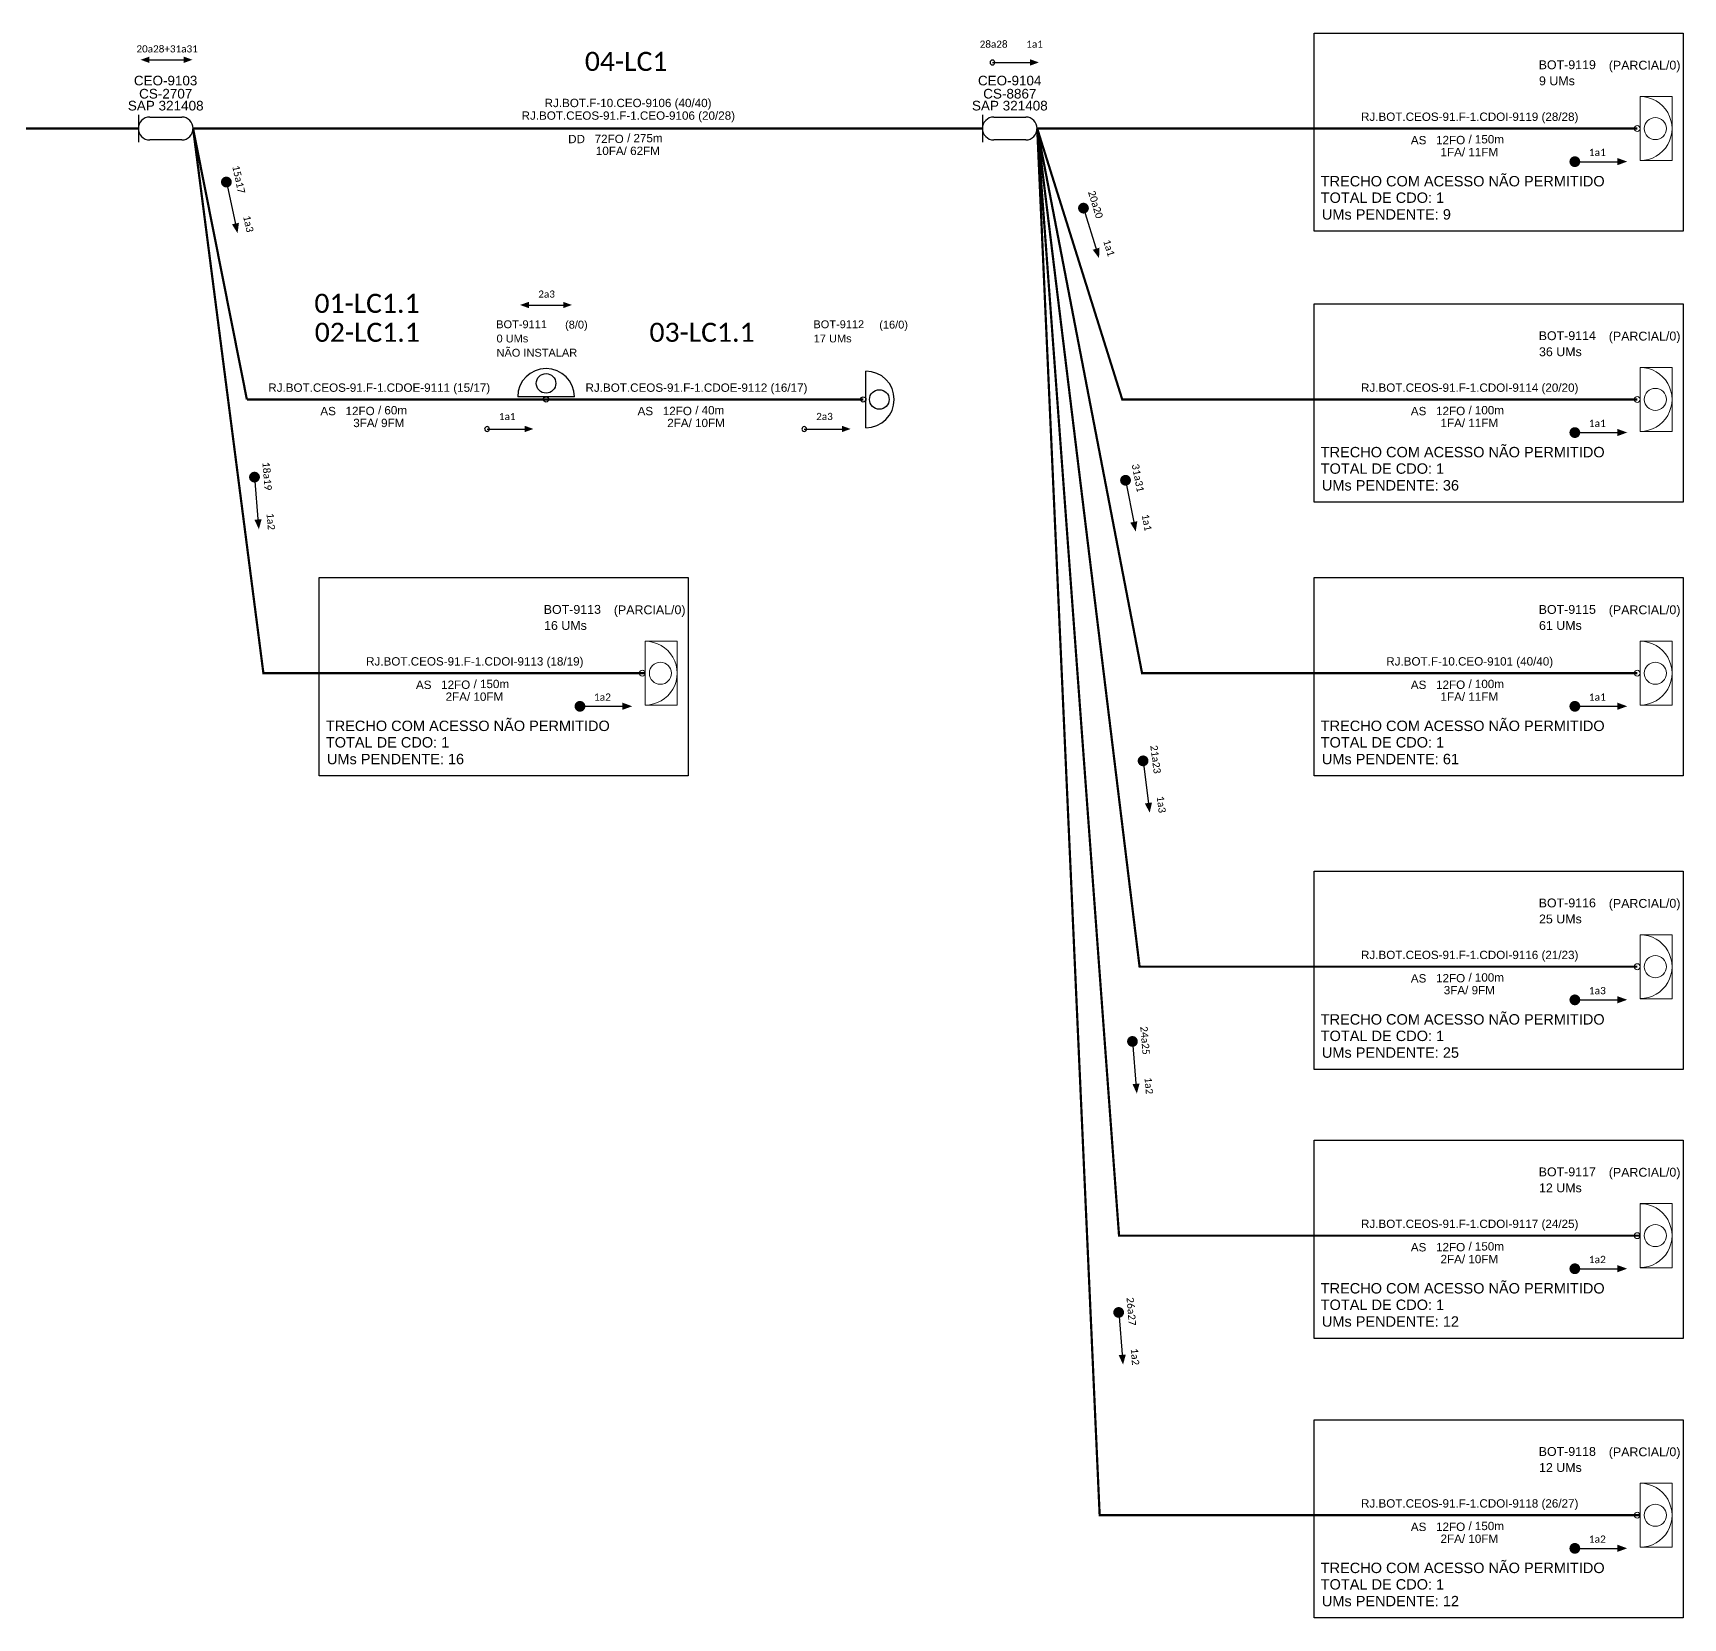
# Model space of a CAD drawing. Header units: millimetres. Extents: x 43195 to 44134, y 3103 to 4099.
# Drawn here: x 43787.7 to 44134.1, y 3542.9 to 3875.7 of the extents above; entities that cross this region are included whole.
import ezdxf
from ezdxf.enums import TextEntityAlignment as Align

# ---------------------------------------------------------------- set-up
doc = ezdxf.new("R2010")
doc.units = ezdxf.units.MM
for name, color, linetype, lineweight in [("20.0-LEGENDA DOS CDO'S", 1, 'Continuous', 0), ('20.2-CDO_POSTE', 1, 'Continuous', 5), ('40.1-ETIQUETAS', 1, 'Continuous', 20)]:
    doc.layers.add(name, color=color, linetype=linetype, lineweight=lineweight)
for name, color, linetype in [('20.4-CEOS', 1, 'Continuous'), ('20.5-CEO', 1, 'Continuous'), ('CAP a instalar', 1, 'Continuous'), ('label_cabos', 7, 'Continuous'), ('SETA', 7, 'Continuous')]:
    doc.layers.add(name, color=color, linetype=linetype)
doc.styles.add('ARIAL', font='arial.ttf')
doc.styles.add('siredit', font='arial.ttf')
doc.styles.get("Standard").update_dxf_attribs({"font": 'arial.ttf'})
doc.linetypes.add('FENCELINE1', pattern='A,0.25,-0.1,[133,ltypeshp.shx,S=0.1,R=0,X=-0.1,Y=0],-0.1,1', length=1.45)

# ---------------------------------------------------------------- blocks, each defined once
blk = doc.blocks.new('*U41')
at = {"layer": '20.5-CEO'}
for p, q in [((-1.56, 1.26), (1.8, 1.26)), ((1.8, -1.13), (-1.56, -1.13))]:
    blk.add_line(p, q, dxfattribs=at)
blk.add_lwpolyline([(-2.75, 1.51), (-2.75, -1.38)], dxfattribs=at)
for centre, start, end in [((-1.56, 0.07), 90, 270), ((1.8, 0.07), 270, 90)]:
    blk.add_arc(centre, 1.2, start, end, dxfattribs=at)
at = {"layer": '20.5-CEO', "color": 7, "style": 'siredit'}
for tag, p in [('FID', (0.11, 5.61)), ('LOCAL', (0.12, 4.23)), ('SAP', (0.12, 2.97)), ('FIBRAS_RESERVA', (0.12, -1.94))]:
    blk.add_attdef(tag, text='', height=1.01, dxfattribs=at).set_placement(p, align=Align.TOP_CENTER)
for tag, flags, p in [('ID_ATIVIDADE', 3, (0.11, -3.51)), ('FATOR', 1, (0.11, -4.82))]:
    blk.add_attdef(tag, text='', height=1.01, dxfattribs=dict(at, flags=flags)).set_placement(p, align=Align.TOP_CENTER)
at = {"layer": '20.5-CEO', "color": 7, "style": 'siredit', "flags": 3}
blk.add_attdef('QTDE', (-4.88, -7.06), '', height=1.01, dxfattribs=at)
blk = doc.blocks.new('CDOE-TEXTO PADRÃO')
at = {"layer": "20.0-LEGENDA DOS CDO'S", "color": 0, "style": 'ARIAL'}
for tag, p in [('CDO_N', (0.49, 7.39)), ('SAP', (0.51, 1.67)), ('CORDOALHA', (0.5, 4.33)), ('SPLITER_1', (0.59, -0.91)), ('SPLITER_2', (0.6, -3.55)), ('(XX-XX_F)S', (0.54, -8.29)), ('(XX-XX_L)S', (0.55, -10.83)), ('UMS', (0.55, -13.15))]:
    blk.add_attdef(tag, p, '', height=1.7, rotation=0.118, dxfattribs=at)
blk.add_attdef('FIBRAS_UTILIZADAS', text='', height=1.7, rotation=0.118, dxfattribs=at).set_placement((19.77, 7.43), align=Align.CENTER)
blk = doc.blocks.new('ETIQUETA_RS5F')
at = {"layer": '40.1-ETIQUETAS', "color": 0, "style": 'siredit'}
blk.add_text('/', height=1.5, dxfattribs=at).set_placement((1.55, -1.95), align=Align.MIDDLE_RIGHT)
for tag, p in [('ETIQUETA_R_PRIMARIA', (1.18, 4.1)), ('ETIQUETA_R_SECUNDARIA', (1.18, 2.1)), ('F_ATIVAS/F_MORTAS', (1.11, -4.24))]:
    blk.add_attdef(tag, text='', height=1.5, dxfattribs=at).set_placement(p, align=Align.MIDDLE_CENTER)
for tag, p in [('TIPO_CABO', (-6.62, -2.12)), ('CAP_CABO', (0.37, -2.09))]:
    blk.add_attdef(tag, text='', height=1.5, dxfattribs=at).set_placement(p, align=Align.MIDDLE_RIGHT)
blk.add_attdef('METROS', text='', height=1.5, dxfattribs=at).set_placement((2.11, -1.95), align=Align.MIDDLE_LEFT)
for tag, p in [('FUSÃO_1', (0.82, -8.39)), ('FUSÃO_2', (0.82, -10.6)), ('FUSÃO_3', (0.82, -12.93)), ('FUSÃO_4', (0.82, -15.14)), ('FUSÃO_5', (0.82, -17.16))]:
    blk.add_attdef(tag, text='', height=1.5, dxfattribs=at).set_placement(p, align=Align.CENTER)
blk = doc.blocks.new('CDOE POSTE_')
at = {"color": 1}
blk.add_line((12.92, -5.49), (-2.38, -5.49), dxfattribs=at)
for centre, radius in [((5.27, -1.86), 2.64), ((5.27, -6.2), 0.708)]:
    blk.add_circle(centre, radius, dxfattribs=at)
blk.add_arc((5.27, -5.49), 7.65, 0, 180, dxfattribs=at)
blk = doc.blocks.new('A$C67844AE1')
at = {"color": 8}
blk.add_line((11.9, 1.1), (0, 1.1), dxfattribs=at)
for centre, radius in [((5.95, 3.93), 2.05), ((5.95, 0.55), 0.551)]:
    blk.add_circle(centre, radius, dxfattribs=at)
blk.add_arc((5.95, 1.1), 5.95, 0, 180, dxfattribs=at)

msp = doc.modelspace()

# ---------------------------------------------------------------- linework, layer by layer
at = {"color": 3}
for points in [[(44056.64, 3875.71), (44134.11, 3875.71), (44134.11, 3834.07), (44056.64, 3834.07)], [(44056.64, 3818.82), (44134.11, 3818.82), (44134.11, 3777.18), (44056.64, 3777.18)], [(43847.76, 3761.34), (43925.23, 3761.34), (43925.23, 3719.7), (43847.76, 3719.7)], [(44056.64, 3761.34), (44134.11, 3761.34), (44134.11, 3719.7), (44056.64, 3719.7)], [(44056.64, 3699.71), (44134.11, 3699.71), (44134.11, 3658.06), (44056.64, 3658.06)], [(44056.64, 3643.24), (44134.11, 3643.24), (44134.11, 3601.59), (44056.64, 3601.59)], [(44056.64, 3584.52), (44134.11, 3584.52), (44134.11, 3542.88), (44056.64, 3542.88)]]:
    msp.add_lwpolyline(points, close=True, dxfattribs=at)
for points in [[(43988.63, 3869.52, 1), (43989.63, 3869.52, 1)], [(43882.52, 3792.55, 1), (43883.52, 3792.55, 1)], [(43949.12, 3792.55, 1), (43950.12, 3792.55, 1)]]:
    msp.add_lwpolyline(points, format="xyb", close=True)
at = {"const_width": 1.13}
for points in [[(44110.84, 3848.69, 1), (44111.97, 3848.69, 1)], [(43828.18, 3844.97, 1), (43828.42, 3843.86, 1)], [(44008.08, 3839.47, 1), (44008.41, 3838.39, 1)], [(44110.84, 3791.8, 1), (44111.97, 3791.8, 1)], [(43834.15, 3783.01, 1), (43834.25, 3781.88, 1)], [(44016.96, 3782.34, 1), (44017.18, 3781.23, 1)], [(43901.96, 3734.32, 1), (43903.09, 3734.32, 1)], [(44110.84, 3734.32, 1), (44111.97, 3734.32, 1)], [(44020.69, 3723.43, 1), (44020.83, 3722.31, 1)], [(44110.84, 3672.68, 1), (44111.97, 3672.68, 1)], [(44018.48, 3664.51, 1), (44018.57, 3663.39, 1)], [(44110.84, 3616.22, 1), (44111.97, 3616.22, 1)], [(44015.58, 3607.6, 1), (44015.68, 3606.48, 1)], [(44110.84, 3557.5, 1), (44111.97, 3557.5, 1)]]:
    msp.add_lwpolyline(points, format="xyb", close=True, dxfattribs=at)
at = {"layer": '40.1-ETIQUETAS', "color": 8}
for p, q in [((44125.11, 3848.94), (44125.11, 3862.36)), ((44125.11, 3792.05), (44125.11, 3805.47)), ((43916.23, 3734.57), (43916.23, 3747.99)), ((44125.11, 3734.57), (44125.11, 3747.99)), ((44125.11, 3672.94), (44125.11, 3686.36)), ((44125.11, 3616.47), (44125.11, 3629.89)), ((44125.11, 3557.75), (44125.11, 3571.17))]:
    msp.add_line(p, q, dxfattribs=at)
for points in [[(44125.11, 3862.36), (44131.83, 3862.36), (44131.83, 3848.92), (44125.11, 3848.92)], [(44125.11, 3805.47), (44131.83, 3805.47), (44131.83, 3792.02), (44125.11, 3792.02)], [(43916.23, 3747.99), (43922.95, 3747.99), (43922.95, 3734.54), (43916.23, 3734.54)], [(44125.11, 3747.99), (44131.83, 3747.99), (44131.83, 3734.54), (44125.11, 3734.54)], [(44125.11, 3686.36), (44131.83, 3686.36), (44131.83, 3672.91), (44125.11, 3672.91)], [(44125.11, 3629.89), (44131.83, 3629.89), (44131.83, 3616.44), (44125.11, 3616.44)], [(44125.11, 3571.17), (44131.83, 3571.17), (44131.83, 3557.72), (44125.11, 3557.72)]]:
    msp.add_lwpolyline(points, close=True, dxfattribs=at)
for centre, major_axis, start_param, end_param in [((44125.11, 3855.65), (-4.74, 4.74), 2.356194, 5.497787), ((44128.3, 3855.65), (1.64, 1.64), 3.926991, 10.210176), ((44125.11, 3798.76), (-4.74, 4.74), 2.356194, 5.497787), ((44128.3, 3798.76), (1.64, 1.64), 3.926991, 10.210176), ((43916.23, 3741.28), (-4.74, 4.74), 2.356194, 5.497787), ((44125.11, 3741.28), (-4.74, 4.74), 2.356194, 5.497787), ((43919.42, 3741.28), (1.64, 1.64), 3.926991, 10.210176), ((44128.3, 3741.28), (1.64, 1.64), 3.926991, 10.210176), ((44125.11, 3679.65), (-4.74, 4.74), 2.356194, 5.497787), ((44128.3, 3679.65), (1.64, 1.64), 3.926991, 10.210176), ((44125.11, 3623.18), (-4.74, 4.74), 2.356194, 5.497787), ((44128.3, 3623.18), (1.64, 1.64), 3.926991, 10.210176), ((44125.11, 3564.46), (-4.74, 4.74), 2.356194, 5.497787), ((44128.3, 3564.46), (1.64, 1.64), 3.926991, 10.210176)]:
    msp.add_ellipse(centre, major_axis=major_axis, ratio=1, start_param=start_param, end_param=end_param, dxfattribs=at)
at = {"layer": '40.1-ETIQUETAS', "color": 252, "true_color": 0x939598}
for centre in [(44124.49, 3855.65), (44124.49, 3798.76), (43915.61, 3741.28), (44124.49, 3741.28), (44124.49, 3679.64), (44124.49, 3623.17), (44124.49, 3564.46)]:
    msp.add_ellipse(centre, major_axis=(-0.439, 0.439), ratio=1, start_param=2.356194490191767, end_param=8.639379797371353, dxfattribs=at)
at = {"layer": 'CAP a instalar', "ltscale": 7, "const_width": 0.467}
for points in [[(43809.81, 3855.65), (43572.86, 3855.65)], [(43987.03, 3855.65), (43821.31, 3855.65)]]:
    msp.add_lwpolyline(points, dxfattribs=at)
at = {"layer": 'CAP a instalar', "color": 8, "linetype": 'FENCELINE1', "ltscale": 7}
for points in [[(43916.23, 3741.28, 0.467, 0.467, 0), (43836.07, 3741.28, 0.467, 0.467, 0), (43821.31, 3855.65, 0.467, 0.467, 0)], [(44124.49, 3798.76, 0.467, 0.467, 0), (44016.38, 3798.76, 0.467, 0.467, 0), (43998.53, 3855.65, 0.467, 0.467, 0)], [(44124.49, 3741.28, 0.467, 0.467, 0), (44020.54, 3741.28, 0.467, 0.467, 0), (43998.53, 3855.65, 0.467, 0.467, 0)], [(44124.49, 3679.64, 0.467, 0.467, 0), (44020.02, 3679.64, 0.467, 0.467, 0), (43998.53, 3855.65, 0.467, 0.467, 0)], [(44125.11, 3564.46, 0.467, 0.467, 0), (44011.64, 3564.46, 0.467, 0.467, 0), (43998.53, 3855.65, 0.467, 0.467, 0)], [(44124.49, 3855.65, 0.467, 0.467, 0), (44029.27, 3855.65, 0.467, 0.467, 0), (43998.53, 3855.65, 0.467, 0.467, 0)], [(44125.11, 3623.17, 0.467, 0.467, 0), (44015.71, 3623.17, 0.467, 0.467, 0), (43998.53, 3855.65, 0.467, 0.467, 0)]]:
    msp.add_lwpolyline(points, format="xyseb", dxfattribs=at)
at = {"layer": 'CAP a instalar', "linetype": 'FENCELINE1', "ltscale": 7, "const_width": 0.467}
for points in [[(43821.31, 3855.65), (43832.6, 3798.76)], [(43895.41, 3798.76), (43832.6, 3798.76)], [(43962.01, 3798.76), (43895.41, 3798.76)]]:
    msp.add_lwpolyline(points, dxfattribs=at)
at = {"layer": 'SETA'}
for points in [[(43811.44, 3870.07), (43820.04, 3870.07)], [(43989.13, 3869.52), (43997.73, 3869.52)], [(44111.41, 3848.69), (44121.1, 3848.69)], [(43828.3, 3844.42), (43830.35, 3834.94)], [(44008.24, 3838.93), (44011.11, 3829.66)], [(43891.11, 3818.58), (43899.7, 3818.58)], [(43883.02, 3792.55), (43891.62, 3792.55)], [(43949.62, 3792.55), (43958.21, 3792.55)], [(44111.41, 3791.8), (44121.1, 3791.8)], [(43834.2, 3782.44), (43835, 3772.78)], [(44017.07, 3781.79), (44018.94, 3772.27)], [(43902.53, 3734.32), (43912.23, 3734.32)], [(44111.41, 3734.32), (44121.1, 3734.32)], [(44020.76, 3722.87), (44021.96, 3713.25)], [(44111.41, 3672.68), (44121.1, 3672.68)], [(44018.52, 3663.95), (44019.32, 3654.29)], [(44111.41, 3616.22), (44121.1, 3616.22)], [(44015.63, 3607.04), (44016.43, 3597.37)], [(44111.41, 3557.5), (44121.1, 3557.5)]]:
    msp.add_lwpolyline(points, dxfattribs=at)
for points in [[(43812.13, 3870.75), (43810.3, 3870.09), (43812.13, 3869.42)], [(43819.35, 3870.75), (43821.18, 3870.09), (43819.35, 3869.42)], [(43997.04, 3870.2), (43998.87, 3869.53), (43997.04, 3868.86)], [(44120.33, 3849.46), (44122.39, 3848.71), (44120.33, 3847.95)], [(43830.94, 3835.86), (43830.64, 3833.68), (43829.47, 3835.54)], [(44011.61, 3830.63), (44011.51, 3828.44), (44010.18, 3830.19)], [(43891.8, 3819.26), (43889.96, 3818.6), (43891.8, 3817.93)], [(43899.01, 3819.26), (43900.84, 3818.6), (43899.01, 3817.93)], [(43890.93, 3793.23), (43892.76, 3792.56), (43890.93, 3791.9)], [(43957.52, 3793.23), (43959.36, 3792.56), (43957.52, 3791.9)], [(44120.33, 3792.57), (44122.39, 3791.82), (44120.33, 3791.06)], [(43835.7, 3773.62), (43835.12, 3771.5), (43834.2, 3773.49)], [(44019.55, 3773.18), (44019.21, 3771.01), (44018.07, 3772.89)], [(43911.45, 3735.09), (43913.51, 3734.33), (43911.45, 3733.58)], [(44120.33, 3735.09), (44122.39, 3734.33), (44120.33, 3733.58)], [(44022.63, 3714.11), (44022.14, 3711.97), (44021.14, 3713.93)], [(44120.33, 3673.45), (44122.39, 3672.7), (44120.33, 3671.95)], [(44020.02, 3655.12), (44019.45, 3653), (44018.53, 3655)], [(44120.33, 3616.98), (44122.39, 3616.23), (44120.33, 3615.48)], [(44017.13, 3598.21), (44016.55, 3596.09), (44015.63, 3598.09)], [(44120.33, 3558.27), (44122.39, 3557.51), (44120.33, 3556.76)]]:
    msp.add_solid(points, dxfattribs=at)

# ---------------------------------------------------------------- block references
msp.add_blockref('A$C67844AE1', (43889.46, 3798.21))
at = {"layer": '20.2-CDO_POSTE', "color": 8}
ref = msp.add_blockref('CDOE-TEXTO PADRÃO', (44111.81, 3855.61), dxfattribs=dict(at, xscale=1.09648293559315, yscale=1.09648293559315, zscale=1.09648293559315))
ref.add_attrib('CDO_N', 'BOT-9119', (44103.81, 3868.1), dxfattribs={"layer": "20.0-LEGENDA DOS CDO'S", "color": 0, "height": 1.864, "rotation": 0.118, "style": 'ARIAL'})
ref.add_attrib('CORDOALHA', '9 UMs', (44103.88, 3864.73), dxfattribs={"layer": "20.0-LEGENDA DOS CDO'S", "color": 0, "height": 1.864, "rotation": 0.118, "style": 'ARIAL'})
ref.add_attrib('FIBRAS_UTILIZADAS', '             (PARCIAL/0)', dxfattribs={"layer": "20.0-LEGENDA DOS CDO'S", "color": 0, "height": 1.8639, "rotation": 0.118, "style": 'ARIAL'}).set_placement((44121.35, 3868.01), align=Align.CENTER)
ref = msp.add_blockref('CDOE-TEXTO PADRÃO', (43892.05, 3802.65), dxfattribs=dict(at, xscale=0.9720000028610228, yscale=0.9720000028610228, zscale=0.9720000028610228))
ref.add_attrib('CDO_N', 'BOT-9111', (43884.95, 3813.71), dxfattribs={"layer": "20.0-LEGENDA DOS CDO'S", "color": 0, "height": 1.652, "rotation": 0.118, "style": 'ARIAL'})
ref.add_attrib('CORDOALHA', '0 UMs', (43885.02, 3810.73), dxfattribs={"layer": "20.0-LEGENDA DOS CDO'S", "color": 0, "height": 1.652, "rotation": 0.118, "style": 'ARIAL'})
ref.add_attrib('SAP', 'NÃO INSTALAR', (43885.02, 3807.73), dxfattribs={"layer": "20.0-LEGENDA DOS CDO'S", "color": 0, "height": 1.6523, "rotation": 0.118, "style": 'ARIAL'})
ref.add_attrib('FIBRAS_UTILIZADAS', '    (8/0)', dxfattribs={"layer": "20.0-LEGENDA DOS CDO'S", "color": 0, "height": 1.652, "rotation": 0.118, "style": 'ARIAL'}).set_placement((43900.5, 3813.64), align=Align.CENTER)
at = {"layer": '20.2-CDO_POSTE'}
ref = msp.add_blockref('CDOE-TEXTO PADRÃO', (43958.65, 3802.65), dxfattribs=dict(at, xscale=0.9720000028610228, yscale=0.9720000028610228, zscale=0.9720000028610228))
ref.add_attrib('CDO_N', 'BOT-9112', (43951.55, 3813.71), dxfattribs={"layer": "20.0-LEGENDA DOS CDO'S", "color": 0, "height": 1.652, "rotation": 0.118, "style": 'ARIAL'})
ref.add_attrib('CORDOALHA', '17 UMs', (43951.61, 3810.73), dxfattribs={"layer": "20.0-LEGENDA DOS CDO'S", "color": 0, "height": 1.652, "rotation": 0.118, "style": 'ARIAL'})
ref.add_attrib('FIBRAS_UTILIZADAS', '    (16/0)', dxfattribs={"layer": "20.0-LEGENDA DOS CDO'S", "color": 0, "height": 1.652, "rotation": 0.118, "style": 'ARIAL'}).set_placement((43967.1, 3813.64), align=Align.CENTER)
at = {"layer": '20.2-CDO_POSTE', "color": 8}
ref = msp.add_blockref('CDOE-TEXTO PADRÃO', (44111.81, 3798.72), dxfattribs=dict(at, xscale=1.09648293559315, yscale=1.09648293559315, zscale=1.09648293559315))
ref.add_attrib('CDO_N', 'BOT-9114', (44103.81, 3811.21), dxfattribs={"layer": "20.0-LEGENDA DOS CDO'S", "color": 0, "height": 1.864, "rotation": 0.118, "style": 'ARIAL'})
ref.add_attrib('CORDOALHA', '36 UMs', (44103.88, 3807.84), dxfattribs={"layer": "20.0-LEGENDA DOS CDO'S", "color": 0, "height": 1.864, "rotation": 0.118, "style": 'ARIAL'})
ref.add_attrib('FIBRAS_UTILIZADAS', '             (PARCIAL/0)', dxfattribs={"layer": "20.0-LEGENDA DOS CDO'S", "color": 0, "height": 1.8639, "rotation": 0.118, "style": 'ARIAL'}).set_placement((44121.35, 3811.12), align=Align.CENTER)
ref = msp.add_blockref('CDOE-TEXTO PADRÃO', (43902.93, 3741.24), dxfattribs=dict(at, xscale=1.09648293559315, yscale=1.09648293559315, zscale=1.09648293559315))
ref.add_attrib('CDO_N', 'BOT-9113', (43894.93, 3753.72), dxfattribs={"layer": "20.0-LEGENDA DOS CDO'S", "color": 0, "height": 1.864, "rotation": 0.118, "style": 'ARIAL'})
ref.add_attrib('CORDOALHA', '16 UMs', (43895, 3750.36), dxfattribs={"layer": "20.0-LEGENDA DOS CDO'S", "color": 0, "height": 1.864, "rotation": 0.118, "style": 'ARIAL'})
ref.add_attrib('FIBRAS_UTILIZADAS', '             (PARCIAL/0)', dxfattribs={"layer": "20.0-LEGENDA DOS CDO'S", "color": 0, "height": 1.8639, "rotation": 0.118, "style": 'ARIAL'}).set_placement((43912.47, 3753.64), align=Align.CENTER)
ref = msp.add_blockref('CDOE-TEXTO PADRÃO', (44111.81, 3741.24), dxfattribs=dict(at, xscale=1.09648293559315, yscale=1.09648293559315, zscale=1.09648293559315))
ref.add_attrib('CDO_N', 'BOT-9115', (44103.81, 3753.72), dxfattribs={"layer": "20.0-LEGENDA DOS CDO'S", "color": 0, "height": 1.864, "rotation": 0.118, "style": 'ARIAL'})
ref.add_attrib('CORDOALHA', '61 UMs', (44103.88, 3750.36), dxfattribs={"layer": "20.0-LEGENDA DOS CDO'S", "color": 0, "height": 1.864, "rotation": 0.118, "style": 'ARIAL'})
ref.add_attrib('FIBRAS_UTILIZADAS', '             (PARCIAL/0)', dxfattribs={"layer": "20.0-LEGENDA DOS CDO'S", "color": 0, "height": 1.8639, "rotation": 0.118, "style": 'ARIAL'}).set_placement((44121.35, 3753.64), align=Align.CENTER)
ref = msp.add_blockref('CDOE-TEXTO PADRÃO', (44111.81, 3679.6), dxfattribs=dict(at, xscale=1.09648293559315, yscale=1.09648293559315, zscale=1.09648293559315))
ref.add_attrib('CDO_N', 'BOT-9116', (44103.81, 3692.09), dxfattribs={"layer": "20.0-LEGENDA DOS CDO'S", "color": 0, "height": 1.864, "rotation": 0.118, "style": 'ARIAL'})
ref.add_attrib('CORDOALHA', '25 UMs', (44103.88, 3688.73), dxfattribs={"layer": "20.0-LEGENDA DOS CDO'S", "color": 0, "height": 1.864, "rotation": 0.118, "style": 'ARIAL'})
ref.add_attrib('FIBRAS_UTILIZADAS', '             (PARCIAL/0)', dxfattribs={"layer": "20.0-LEGENDA DOS CDO'S", "color": 0, "height": 1.8639, "rotation": 0.118, "style": 'ARIAL'}).set_placement((44121.35, 3692), align=Align.CENTER)
ref = msp.add_blockref('CDOE-TEXTO PADRÃO', (44111.81, 3623.14), dxfattribs=dict(at, xscale=1.09648293559315, yscale=1.09648293559315, zscale=1.09648293559315))
ref.add_attrib('CDO_N', 'BOT-9117', (44103.81, 3635.62), dxfattribs={"layer": "20.0-LEGENDA DOS CDO'S", "color": 0, "height": 1.864, "rotation": 0.118, "style": 'ARIAL'})
ref.add_attrib('CORDOALHA', '12 UMs', (44103.88, 3632.26), dxfattribs={"layer": "20.0-LEGENDA DOS CDO'S", "color": 0, "height": 1.864, "rotation": 0.118, "style": 'ARIAL'})
ref.add_attrib('FIBRAS_UTILIZADAS', '             (PARCIAL/0)', dxfattribs={"layer": "20.0-LEGENDA DOS CDO'S", "color": 0, "height": 1.8639, "rotation": 0.118, "style": 'ARIAL'}).set_placement((44121.35, 3635.53), align=Align.CENTER)
ref = msp.add_blockref('CDOE-TEXTO PADRÃO', (44111.81, 3564.42), dxfattribs=dict(at, xscale=1.09648293559315, yscale=1.09648293559315, zscale=1.09648293559315))
ref.add_attrib('CDO_N', 'BOT-9118', (44103.81, 3576.9), dxfattribs={"layer": "20.0-LEGENDA DOS CDO'S", "color": 0, "height": 1.864, "rotation": 0.118, "style": 'ARIAL'})
ref.add_attrib('CORDOALHA', '12 UMs', (44103.88, 3573.54), dxfattribs={"layer": "20.0-LEGENDA DOS CDO'S", "color": 0, "height": 1.864, "rotation": 0.118, "style": 'ARIAL'})
ref.add_attrib('FIBRAS_UTILIZADAS', '             (PARCIAL/0)', dxfattribs={"layer": "20.0-LEGENDA DOS CDO'S", "color": 0, "height": 1.8639, "rotation": 0.118, "style": 'ARIAL'}).set_placement((44121.35, 3576.82), align=Align.CENTER)
at = {"layer": '20.5-CEO', "color": 0, "lineweight": 0}
ref = msp.add_blockref('*U41', (43815.32, 3855.52), dxfattribs=dict(at, xscale=2, yscale=2, zscale=2))
ref.add_attrib('LOCAL', 'CS-2707', dxfattribs={"color": 7, "height": 2.028, "style": 'siredit'}).set_placement((43815.56, 3863.98), align=Align.TOP_CENTER)
ref.add_attrib('SAP', 'SAP 321408', dxfattribs={"color": 7, "height": 2.028, "style": 'siredit'}).set_placement((43815.56, 3861.47), align=Align.TOP_CENTER)
ref.add_attrib('FID', 'CEO-9103', dxfattribs={"layer": '20.4-CEOS', "color": 7, "height": 2.019, "style": 'siredit'}).set_placement((43815.54, 3866.73), align=Align.TOP_CENTER)
ref = msp.add_blockref('*U41', (43992.53, 3855.52), dxfattribs=dict(at, xscale=2, yscale=2, zscale=2))
ref.add_attrib('LOCAL', 'CS-8867', dxfattribs={"color": 7, "height": 2.028, "style": 'siredit'}).set_placement((43992.78, 3863.98), align=Align.TOP_CENTER)
ref.add_attrib('SAP', 'SAP 321408', dxfattribs={"color": 7, "height": 2.028, "style": 'siredit'}).set_placement((43992.78, 3861.47), align=Align.TOP_CENTER)
ref.add_attrib('FID', 'CEO-9104', dxfattribs={"layer": '20.4-CEOS', "color": 7, "height": 2.019, "style": 'siredit'}).set_placement((43992.75, 3866.73), align=Align.TOP_CENTER)
at = {"layer": '40.1-ETIQUETAS'}
ref = msp.add_blockref('ETIQUETA_RS5F', (43911.3, 3855.92), dxfattribs=dict(at, xscale=1.16639998499977, yscale=1.16639998499977, zscale=1.16639998499977))
ref.add_attrib('ETIQUETA_R_PRIMARIA', 'RJ.BOT.F-10.CEO-9106 (40/40)', dxfattribs={"color": 0, "height": 1.7496, "style": 'siredit'}).set_placement((43912.63, 3861.02), align=Align.MIDDLE_CENTER)
ref.add_attrib('ETIQUETA_R_SECUNDARIA', 'RJ.BOT.CEOS-91.F-1.CEO-9106 (20/28)', dxfattribs={"color": 0, "height": 1.7496, "style": 'siredit'}).set_placement((43912.68, 3858.37), align=Align.MIDDLE_CENTER)
ref.add_attrib('TIPO_CABO', 'DD', dxfattribs={"color": 0, "height": 1.75, "style": 'siredit'}).set_placement((43903.58, 3853.45), align=Align.MIDDLE_RIGHT)
ref.add_attrib('CAP_CABO', '72FO', dxfattribs={"color": 0, "height": 1.75, "style": 'siredit'}).set_placement((43911.72, 3853.48), align=Align.MIDDLE_RIGHT)
ref.add_attrib('METROS', '275m', dxfattribs={"color": 0, "height": 1.75, "style": 'siredit'}).set_placement((43913.76, 3853.64), align=Align.MIDDLE_LEFT)
ref.add_attrib('F_ATIVAS/F_MORTAS', '10FA/ 62FM', dxfattribs={"color": 0, "height": 1.75, "style": 'siredit'}).set_placement((43912.59, 3850.97), align=Align.MIDDLE_CENTER)
at = {"layer": '40.1-ETIQUETAS', "color": 8}
ref = msp.add_blockref('ETIQUETA_RS5F', (44087.95, 3855.68), dxfattribs=dict(at, xscale=1.16639998499977, yscale=1.16639998499977, zscale=1.16639998499977))
ref.add_attrib('ETIQUETA_R_SECUNDARIA', 'RJ.BOT.CEOS-91.F-1.CDOI-9119 (28/28)', dxfattribs={"color": 0, "height": 1.7496, "style": 'siredit'}).set_placement((44089.33, 3858.13), align=Align.MIDDLE_CENTER)
ref.add_attrib('TIPO_CABO', 'AS', dxfattribs={"color": 0, "height": 1.75, "style": 'siredit'}).set_placement((44080.23, 3853.21), align=Align.MIDDLE_RIGHT)
ref.add_attrib('CAP_CABO', '12FO', dxfattribs={"color": 0, "height": 1.75, "style": 'siredit'}).set_placement((44088.38, 3853.23), align=Align.MIDDLE_RIGHT)
ref.add_attrib('METROS', '150m', dxfattribs={"color": 0, "height": 1.75, "style": 'siredit'}).set_placement((44090.41, 3853.4), align=Align.MIDDLE_LEFT)
ref.add_attrib('F_ATIVAS/F_MORTAS', '1FA/ 11FM', dxfattribs={"color": 0, "height": 1.75, "style": 'siredit'}).set_placement((44089.25, 3850.72), align=Align.MIDDLE_CENTER)
at = {"layer": '40.1-ETIQUETAS'}
ref = msp.add_blockref('ETIQUETA_RS5F', (43859.01, 3798.78), dxfattribs=dict(at, xscale=1.16639998499977, yscale=1.16639998499977, zscale=1.16639998499977))
ref.add_attrib('ETIQUETA_R_SECUNDARIA', 'RJ.BOT.CEOS-91.F-1.CDOE-9111 (15/17)', dxfattribs={"color": 0, "height": 1.7496, "style": 'siredit'}).set_placement((43860.39, 3801.24), align=Align.MIDDLE_CENTER)
ref.add_attrib('TIPO_CABO', 'AS', dxfattribs={"color": 0, "height": 1.75, "style": 'siredit'}).set_placement((43851.29, 3796.32), align=Align.MIDDLE_RIGHT)
ref.add_attrib('CAP_CABO', '12FO', dxfattribs={"color": 0, "height": 1.75, "style": 'siredit'}).set_placement((43859.43, 3796.34), align=Align.MIDDLE_RIGHT)
ref.add_attrib('METROS', '60m', dxfattribs={"color": 0, "height": 1.75, "style": 'siredit'}).set_placement((43861.47, 3796.5), align=Align.MIDDLE_LEFT)
ref.add_attrib('F_ATIVAS/F_MORTAS', '3FA/ 9FM', dxfattribs={"color": 0, "height": 1.75, "style": 'siredit'}).set_placement((43860.3, 3793.83), align=Align.MIDDLE_CENTER)
ref = msp.add_blockref('ETIQUETA_RS5F', (43925.61, 3798.78), dxfattribs=dict(at, xscale=1.16639998499977, yscale=1.16639998499977, zscale=1.16639998499977))
ref.add_attrib('ETIQUETA_R_SECUNDARIA', 'RJ.BOT.CEOS-91.F-1.CDOE-9112 (16/17)', dxfattribs={"color": 0, "height": 1.7496, "style": 'siredit'}).set_placement((43926.99, 3801.24), align=Align.MIDDLE_CENTER)
ref.add_attrib('TIPO_CABO', 'AS', dxfattribs={"color": 0, "height": 1.75, "style": 'siredit'}).set_placement((43917.89, 3796.32), align=Align.MIDDLE_RIGHT)
ref.add_attrib('CAP_CABO', '12FO', dxfattribs={"color": 0, "height": 1.75, "style": 'siredit'}).set_placement((43926.03, 3796.34), align=Align.MIDDLE_RIGHT)
ref.add_attrib('METROS', '40m', dxfattribs={"color": 0, "height": 1.75, "style": 'siredit'}).set_placement((43928.07, 3796.5), align=Align.MIDDLE_LEFT)
ref.add_attrib('F_ATIVAS/F_MORTAS', '2FA/ 10FM', dxfattribs={"color": 0, "height": 1.75, "style": 'siredit'}).set_placement((43926.9, 3793.83), align=Align.MIDDLE_CENTER)
at = {"layer": '40.1-ETIQUETAS', "color": 8}
ref = msp.add_blockref('ETIQUETA_RS5F', (44087.95, 3798.78), dxfattribs=dict(at, xscale=1.16639998499977, yscale=1.16639998499977, zscale=1.16639998499977))
ref.add_attrib('ETIQUETA_R_SECUNDARIA', 'RJ.BOT.CEOS-91.F-1.CDOI-9114 (20/20)', dxfattribs={"color": 0, "height": 1.7496, "style": 'siredit'}).set_placement((44089.33, 3801.24), align=Align.MIDDLE_CENTER)
ref.add_attrib('TIPO_CABO', 'AS', dxfattribs={"color": 0, "height": 1.75, "style": 'siredit'}).set_placement((44080.23, 3796.32), align=Align.MIDDLE_RIGHT)
ref.add_attrib('CAP_CABO', '12FO', dxfattribs={"color": 0, "height": 1.75, "style": 'siredit'}).set_placement((44088.38, 3796.34), align=Align.MIDDLE_RIGHT)
ref.add_attrib('METROS', '100m', dxfattribs={"color": 0, "height": 1.75, "style": 'siredit'}).set_placement((44090.41, 3796.51), align=Align.MIDDLE_LEFT)
ref.add_attrib('F_ATIVAS/F_MORTAS', '1FA/ 11FM', dxfattribs={"color": 0, "height": 1.75, "style": 'siredit'}).set_placement((44089.25, 3793.83), align=Align.MIDDLE_CENTER)
ref = msp.add_blockref('ETIQUETA_RS5F', (43879.07, 3741.3), dxfattribs=dict(at, xscale=1.16639998499977, yscale=1.16639998499977, zscale=1.16639998499977))
ref.add_attrib('ETIQUETA_R_SECUNDARIA', 'RJ.BOT.CEOS-91.F-1.CDOI-9113 (18/19)', dxfattribs={"color": 0, "height": 1.7496, "style": 'siredit'}).set_placement((43880.45, 3743.76), align=Align.MIDDLE_CENTER)
ref.add_attrib('TIPO_CABO', 'AS', dxfattribs={"color": 0, "height": 1.75, "style": 'siredit'}).set_placement((43871.36, 3738.84), align=Align.MIDDLE_RIGHT)
ref.add_attrib('CAP_CABO', '12FO', dxfattribs={"color": 0, "height": 1.75, "style": 'siredit'}).set_placement((43879.5, 3738.86), align=Align.MIDDLE_RIGHT)
ref.add_attrib('METROS', '150m', dxfattribs={"color": 0, "height": 1.75, "style": 'siredit'}).set_placement((43881.54, 3739.02), align=Align.MIDDLE_LEFT)
ref.add_attrib('F_ATIVAS/F_MORTAS', '2FA/ 10FM', dxfattribs={"color": 0, "height": 1.75, "style": 'siredit'}).set_placement((43880.37, 3736.35), align=Align.MIDDLE_CENTER)
ref = msp.add_blockref('ETIQUETA_RS5F', (44087.95, 3741.3), dxfattribs=dict(at, xscale=1.16639998499977, yscale=1.16639998499977, zscale=1.16639998499977))
ref.add_attrib('ETIQUETA_R_SECUNDARIA', 'RJ.BOT.F-10.CEO-9101 (40/40)', dxfattribs={"color": 0, "height": 1.7496, "style": 'siredit'}).set_placement((44089.33, 3743.76), align=Align.MIDDLE_CENTER)
ref.add_attrib('TIPO_CABO', 'AS', dxfattribs={"color": 0, "height": 1.75, "style": 'siredit'}).set_placement((44080.23, 3738.84), align=Align.MIDDLE_RIGHT)
ref.add_attrib('CAP_CABO', '12FO', dxfattribs={"color": 0, "height": 1.75, "style": 'siredit'}).set_placement((44088.38, 3738.86), align=Align.MIDDLE_RIGHT)
ref.add_attrib('METROS', '100m', dxfattribs={"color": 0, "height": 1.75, "style": 'siredit'}).set_placement((44090.41, 3739.02), align=Align.MIDDLE_LEFT)
ref.add_attrib('F_ATIVAS/F_MORTAS', '1FA/ 11FM', dxfattribs={"color": 0, "height": 1.75, "style": 'siredit'}).set_placement((44089.25, 3736.35), align=Align.MIDDLE_CENTER)
ref = msp.add_blockref('ETIQUETA_RS5F', (44087.95, 3679.67), dxfattribs=dict(at, xscale=1.16639998499977, yscale=1.16639998499977, zscale=1.16639998499977))
ref.add_attrib('ETIQUETA_R_SECUNDARIA', 'RJ.BOT.CEOS-91.F-1.CDOI-9116 (21/23)', dxfattribs={"color": 0, "height": 1.7496, "style": 'siredit'}).set_placement((44089.33, 3682.12), align=Align.MIDDLE_CENTER)
ref.add_attrib('TIPO_CABO', 'AS', dxfattribs={"color": 0, "height": 1.75, "style": 'siredit'}).set_placement((44080.23, 3677.2), align=Align.MIDDLE_RIGHT)
ref.add_attrib('CAP_CABO', '12FO', dxfattribs={"color": 0, "height": 1.75, "style": 'siredit'}).set_placement((44088.38, 3677.23), align=Align.MIDDLE_RIGHT)
ref.add_attrib('METROS', '100m', dxfattribs={"color": 0, "height": 1.75, "style": 'siredit'}).set_placement((44090.41, 3677.39), align=Align.MIDDLE_LEFT)
ref.add_attrib('F_ATIVAS/F_MORTAS', '3FA/ 9FM', dxfattribs={"color": 0, "height": 1.75, "style": 'siredit'}).set_placement((44089.25, 3674.72), align=Align.MIDDLE_CENTER)
ref = msp.add_blockref('ETIQUETA_RS5F', (44087.95, 3623.2), dxfattribs=dict(at, xscale=1.16639998499977, yscale=1.16639998499977, zscale=1.16639998499977))
ref.add_attrib('ETIQUETA_R_SECUNDARIA', 'RJ.BOT.CEOS-91.F-1.CDOI-9117 (24/25)', dxfattribs={"color": 0, "height": 1.7496, "style": 'siredit'}).set_placement((44089.33, 3625.65), align=Align.MIDDLE_CENTER)
ref.add_attrib('TIPO_CABO', 'AS', dxfattribs={"color": 0, "height": 1.75, "style": 'siredit'}).set_placement((44080.23, 3620.73), align=Align.MIDDLE_RIGHT)
ref.add_attrib('CAP_CABO', '12FO', dxfattribs={"color": 0, "height": 1.75, "style": 'siredit'}).set_placement((44088.38, 3620.76), align=Align.MIDDLE_RIGHT)
ref.add_attrib('METROS', '150m', dxfattribs={"color": 0, "height": 1.75, "style": 'siredit'}).set_placement((44090.41, 3620.92), align=Align.MIDDLE_LEFT)
ref.add_attrib('F_ATIVAS/F_MORTAS', '2FA/ 10FM', dxfattribs={"color": 0, "height": 1.75, "style": 'siredit'}).set_placement((44089.25, 3618.25), align=Align.MIDDLE_CENTER)
ref = msp.add_blockref('ETIQUETA_RS5F', (44087.95, 3564.48), dxfattribs=dict(at, xscale=1.16639998499977, yscale=1.16639998499977, zscale=1.16639998499977))
ref.add_attrib('ETIQUETA_R_SECUNDARIA', 'RJ.BOT.CEOS-91.F-1.CDOI-9118 (26/27)', dxfattribs={"color": 0, "height": 1.7496, "style": 'siredit'}).set_placement((44089.33, 3566.94), align=Align.MIDDLE_CENTER)
ref.add_attrib('TIPO_CABO', 'AS', dxfattribs={"color": 0, "height": 1.75, "style": 'siredit'}).set_placement((44080.23, 3562.02), align=Align.MIDDLE_RIGHT)
ref.add_attrib('CAP_CABO', '12FO', dxfattribs={"color": 0, "height": 1.75, "style": 'siredit'}).set_placement((44088.38, 3562.04), align=Align.MIDDLE_RIGHT)
ref.add_attrib('METROS', '150m', dxfattribs={"color": 0, "height": 1.75, "style": 'siredit'}).set_placement((44090.41, 3562.2), align=Align.MIDDLE_LEFT)
ref.add_attrib('F_ATIVAS/F_MORTAS', '2FA/ 10FM', dxfattribs={"color": 0, "height": 1.75, "style": 'siredit'}).set_placement((44089.25, 3559.53), align=Align.MIDDLE_CENTER)
at = {"layer": 'label_cabos', "xscale": 0.7775999903678894, "yscale": 0.7775999903678894, "zscale": 0.7775999903678894, "rotation": 270}
msp.add_blockref('CDOE POSTE_', (43966.83, 3802.86), dxfattribs=at)

# ---------------------------------------------------------------- texts
at = {"color": 3, "style": 'ARIAL'}
for s, p in [('TRECHO COM ACESSO NÃO PERMITIDO', (44058.05, 3843.5, -0.94)), ('TOTAL DE CDO: 1', (44058.05, 3840.04, -0.94)), ('UMs PENDENTE: 9', (44058.29, 3836.53, -0.94)), ('TRECHO COM ACESSO NÃO PERMITIDO', (44058.05, 3786.61, -0.94)), ('TOTAL DE CDO: 1', (44058.05, 3783.15, -0.94)), ('UMs PENDENTE: 36', (44058.29, 3779.64, -0.94)), ('TRECHO COM ACESSO NÃO PERMITIDO', (43849.18, 3729.13, -0.94)), ('TRECHO COM ACESSO NÃO PERMITIDO', (44058.05, 3729.13, -0.94)), ('TOTAL DE CDO: 1', (43849.18, 3725.67, -0.94)), ('TOTAL DE CDO: 1', (44058.05, 3725.67, -0.94)), ('UMs PENDENTE: 16', (43849.41, 3722.16, -0.94)), ('UMs PENDENTE: 61', (44058.29, 3722.16, -0.94)), ('TRECHO COM ACESSO NÃO PERMITIDO', (44058.05, 3667.49, -0.94)), ('TOTAL DE CDO: 1', (44058.05, 3664.03, -0.94)), ('UMs PENDENTE: 25', (44058.29, 3660.52, -0.94)), ('TRECHO COM ACESSO NÃO PERMITIDO', (44058.05, 3611.02, -0.94)), ('TOTAL DE CDO: 1', (44058.05, 3607.56, -0.94)), ('UMs PENDENTE: 12', (44058.29, 3604.05, -0.94)), ('TRECHO COM ACESSO NÃO PERMITIDO', (44058.05, 3552.31, -0.94)), ('TOTAL DE CDO: 1', (44058.05, 3548.85, -0.94)), ('UMs PENDENTE: 12', (44058.29, 3545.34, -0.94))]:
    msp.add_text(s, height=2.182, dxfattribs=at).set_placement(p)
at = {"attachment_point": 5}
for s, insert, char_height, width in [('{\\fCalibri|b0|i0|c0|p34;\\C7;20a28+31a31}', (43815.86, 3872.37), 1.5, 25.3588), ('{\\fCalibri|b0|i0|c0|p34;\\C7;28a28}', (43989.38, 3873.36), 1.5, 25.3588), ('{\\fCalibri|b0|i0|c0|p34;\\C7;1a1}', (43997.99, 3873.36), 1.5, 25.3588), ('{\\fCalibri|b0|i0|c0|p34;\\C7;1a1}', (44116.13, 3850.63), 1.5342, 28.6065), ('{\\fCalibri|b0|i0|c0|p34;\\C7;2a3}', (43895.53, 3820.88), 1.5, 25.3588), ('\\C7;\\fCalibri|b0|i0|c0|p34;1a1', (43887.27, 3795.18), 1.5, 25.3588), ('{\\fCalibri|b0|i0|c0|p34;\\C7;2a3}', (43953.87, 3795.18), 1.5, 25.3588), ('{\\fCalibri|b0|i0|c0|p34;\\C7;1a1}', (44116.13, 3793.74), 1.5342, 28.6065), ('{\\fCalibri|b0|i0|c0|p34;\\C7;1a2}', (43907.25, 3736.25), 1.5342, 28.6065), ('{\\fCalibri|b0|i0|c0|p34;\\C7;1a1}', (44116.13, 3736.25), 1.5342, 28.6065), ('{\\fCalibri|b0|i0|c0|p34;\\C7;1a3}', (44116.13, 3674.62), 1.5342, 28.6065), ('{\\fCalibri|b0|i0|c0|p34;\\C7;1a2}', (44116.13, 3618.15), 1.5342, 28.6065), ('{\\fCalibri|b0|i0|c0|p34;\\C7;1a2}', (44116.13, 3559.43), 1.5342, 28.6065)]:
    msp.add_mtext(s, dxfattribs=dict(at, insert=insert, char_height=char_height, width=width))
at = {"color": 3, "char_height": 4, "width": 230.4002, "attachment_point": 5}
for s, insert in [('{\\fCalibri|b0|i0|c0|p34;04-LC1}', (43912.23, 3869.73)), ('{\\fCalibri|b0|i0|c0|p34;01-LC1.1}', (43857.82, 3818.92)), ('{\\fCalibri|b0|i0|c0|p34;02-LC1.1}', (43857.88, 3812.84)), ('{\\fCalibri|b0|i0|c0|p34;03-LC1.1}', (43928.16, 3812.84))]:
    msp.add_mtext(s, dxfattribs=dict(at, insert=insert))
at = {"char_height": 1.5342, "width": 28.6065, "attachment_point": 5}
for s, insert, rotation in [('{\\fCalibri|b0|i0|c0|p34;\\C7;15a17}', (43830.89, 3844.96), 282.2388), ('{\\fCalibri|b0|i0|c0|p34;\\C7;20a20}', (44010.78, 3839.7), 287.204), ('{\\fCalibri|b0|i0|c0|p34;\\C7;1a3}', (43832.92, 3835.63), 282.2388), ('{\\fCalibri|b0|i0|c0|p34;\\C7;1a1}', (44013.6, 3830.58), 287.204), ('{\\fCalibri|b0|i0|c0|p34;\\C7;18a19}', (43836.85, 3782.65), 274.7345), ('{\\fCalibri|b0|i0|c0|p34;\\C7;31a31}', (44019.68, 3782.28), 281.142), ('{\\fCalibri|b0|i0|c0|p34;\\C7;1a2}', (43837.63, 3773.13), 274.7345), ('{\\fCalibri|b0|i0|c0|p34;\\C7;1a1}', (44021.52, 3772.92), 281.142), ('{\\fCalibri|b0|i0|c0|p34;\\C7;21a23}', (44023.39, 3723.18), 277.1383), ('{\\fCalibri|b0|i0|c0|p34;\\C7;1a3}', (44024.58, 3713.71), 277.1383), ('{\\fCalibri|b0|i0|c0|p34;\\C7;24a25}', (44021.17, 3664.15), 274.7345), ('{\\fCalibri|b0|i0|c0|p34;\\C7;1a2}', (44021.96, 3654.64), 274.7345), ('{\\fCalibri|b0|i0|c0|p34;\\C7;26a27}', (44018.28, 3607.24), 274.7345), ('{\\fCalibri|b0|i0|c0|p34;\\C7;1a2}', (44019.06, 3597.73), 274.7345)]:
    msp.add_mtext(s, dxfattribs=dict(at, insert=insert, rotation=rotation))

doc.saveas('drawing.dxf')
